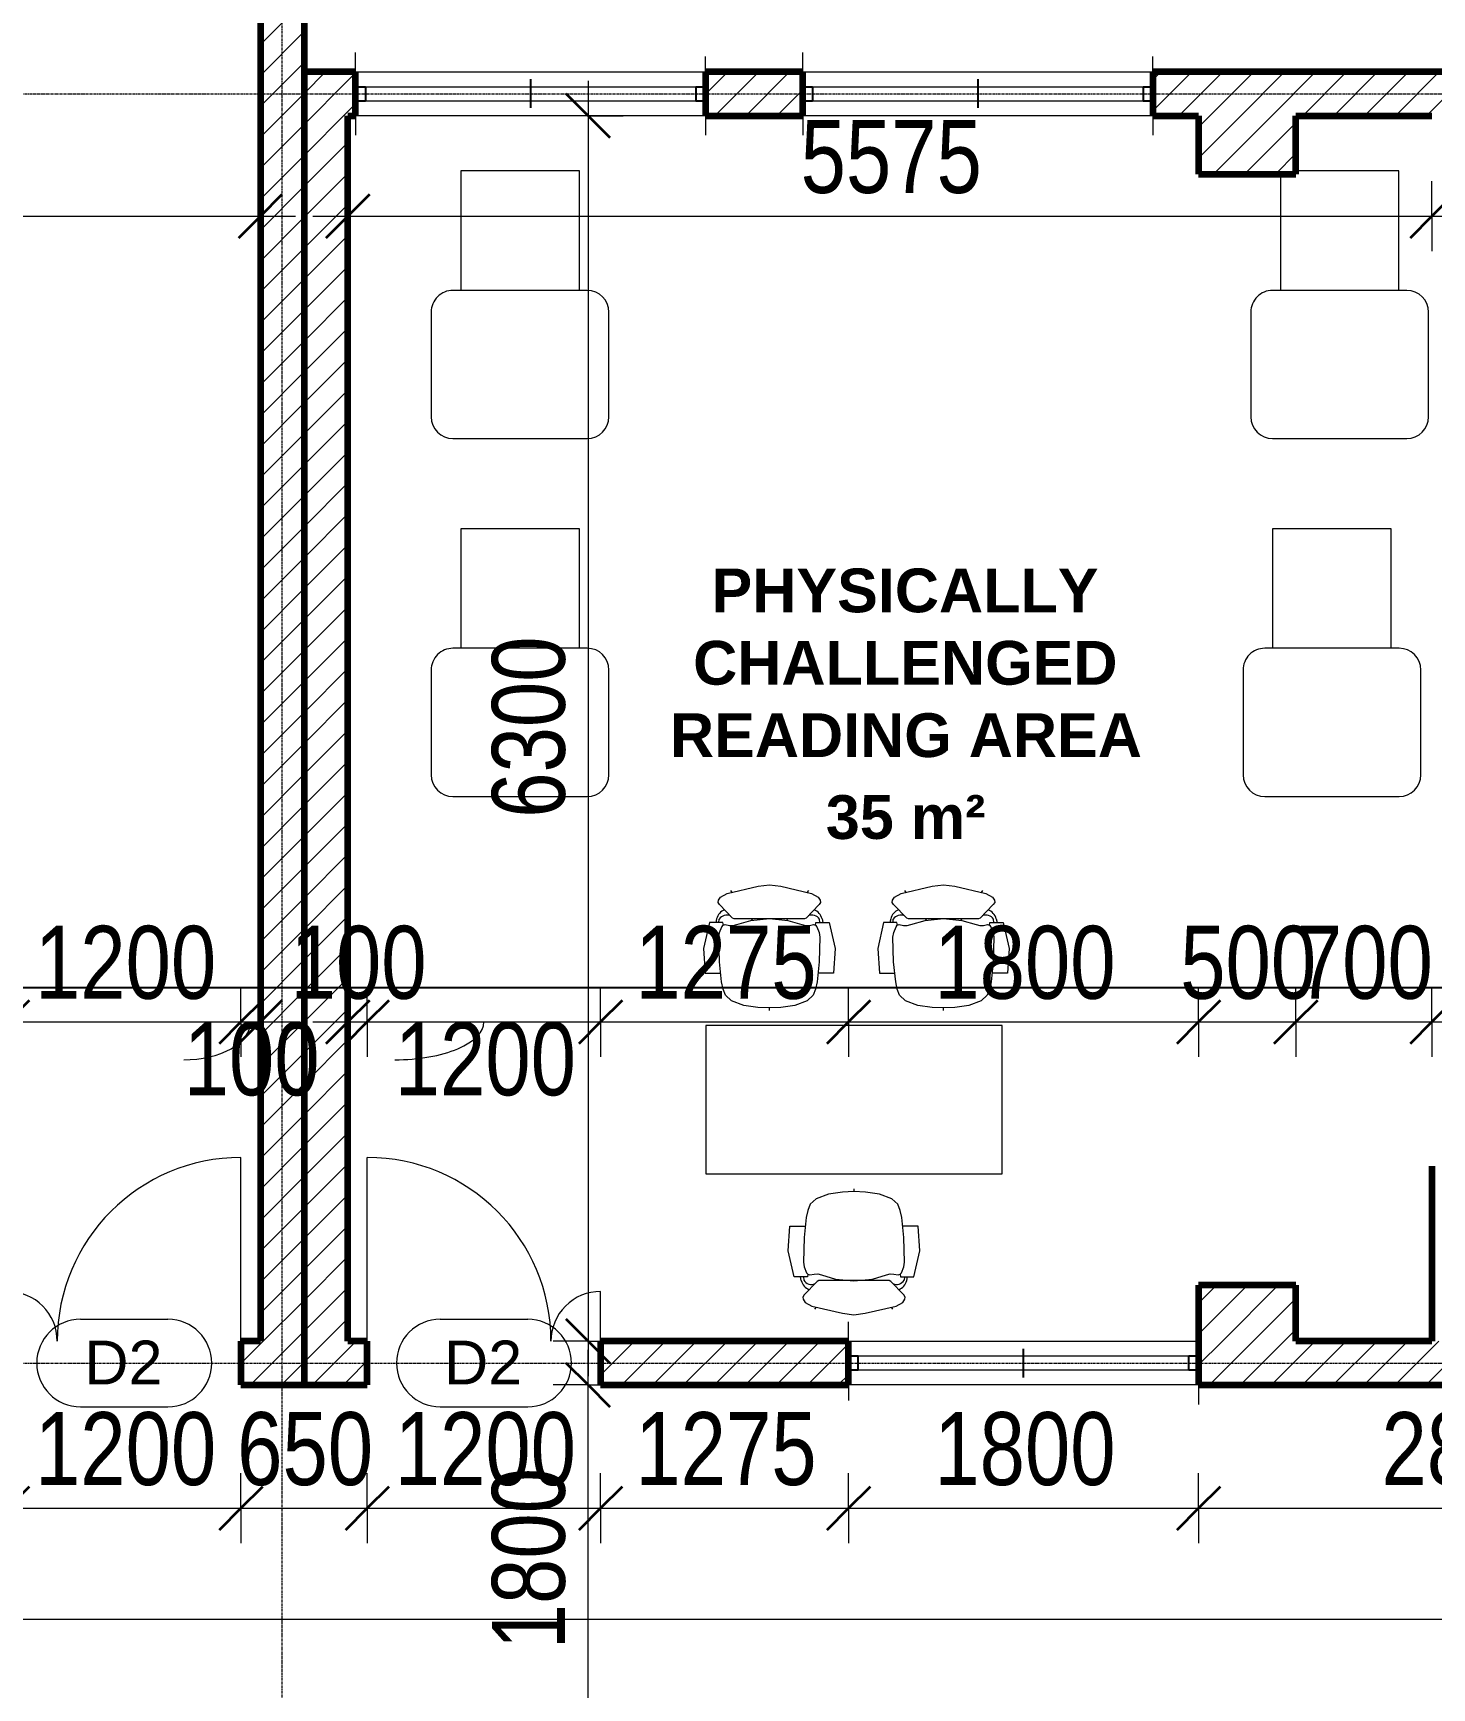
# Model space of a CAD drawing. Header units: millimetres. Extents: x -35190 to 411743, y -233114 to 23872.
# Drawn here: x -1970 to 5224, y -1773 to 6735 of the extents above; entities that cross this region are included whole.
import ezdxf

# ---------------------------------------------------------------- set-up
doc = ezdxf.new("R2010")
doc.units = ezdxf.units.MM
doc.linetypes.add('Grid Line', pattern=[22.225, 12.7, -3.175, 3.175, -3.175])
for name, color, linetype, lineweight in [('A-ANNO-DIMS', 211, 'Continuous', 9), ('A-ANNO-DIMS-75', 211, 'Continuous', 9), ('A-AREA-IDEN', 2, 'Continuous', 9), ('A-DOOR', 31, 'Continuous', 18), ('A-DOOR-IDEN', 31, 'Continuous', 9), ('A-GENM', 13, 'Continuous', 18), ('A-GLAZ', 151, 'Continuous', 18), ('A-WALL', 113, 'Continuous', 18), ('A-WALL-PATT', 111, 'Continuous', 18), ('I-FURN', 30, 'Continuous', 18), ('S-GRID', 1, 'Continuous', 9)]:
    doc.layers.add(name, color=color, linetype=linetype, lineweight=lineweight)
doc.styles.add('Arial_10', font='arial.ttf', dxfattribs={"height": 225})
doc.styles.add('Arial_3', font='arial.ttf', dxfattribs={"width": 0.8, "height": 375})
doc.styles.add('Arial_B', font='arialbd.ttf', dxfattribs={"height": 225})
doc.dimstyles.new('main_4_5mm', dxfattribs={"dimscale": 304.8, "dimtxt": 382.597275, "dimasz": 0.738189, "dimexe": 0.590551, "dimexo": 0.0625, "dimgap": 0.024606, "dimtad": 1, "dimdec": 0, "dimzin": 0, "dimdsep": 46, "dimtxsty": 'Arial_3', "dimblk1": 'OBLIQUE', "dimblk2": 'OBLIQUE', "dimsah": 1, "dimcen": 0.09, "dimdle": 0.590551, "dimazin": 0, "dimtfac": 1, "dimtdec": 4, "dimtix": 1, "dimtmove": 0, "dimatfit": 3, "dimfxl": 0.590551, "dimfxlon": 1, "dimtvp": 1, "dimtolj": 1, "dimtzin": 0, "dimarcsym": 2})
doc.dimstyles.new('main_4_5mm_1', dxfattribs={"dimscale": 304.8, "dimtxt": 382.597275, "dimasz": 0.738189, "dimexe": 0.590551, "dimexo": 0.0625, "dimgap": 0.024606, "dimtad": 1, "dimdec": 0, "dimzin": 0, "dimdsep": 46, "dimtxsty": 'Arial_3', "dimblk1": 'OBLIQUE', "dimblk2": 'OBLIQUE', "dimsah": 1, "dimcen": 0.09, "dimdle": 0.590551, "dimazin": 0, "dimtfac": 1, "dimtdec": 4, "dimtix": 1, "dimtmove": 1, "dimatfit": 3, "dimfxl": 0.590551, "dimfxlon": 1, "dimtvp": 1, "dimtolj": 1, "dimtzin": 0, "dimarcsym": 2})
doc.dimstyles.new('main_4_5mm_2', dxfattribs={"dimscale": 304.8, "dimtxt": 382.597275, "dimasz": 0.738189, "dimexe": 0.590551, "dimexo": 0.0625, "dimgap": 0.024606, "dimtad": 1, "dimdec": 0, "dimzin": 0, "dimdsep": 46, "dimtxsty": 'Arial_3', "dimblk1": 'OBLIQUE', "dimblk2": 'OBLIQUE', "dimsah": 1, "dimcen": 0.09, "dimdle": 0.590551, "dimazin": 0, "dimtfac": 1, "dimtdec": 4, "dimtix": 1, "dimtmove": 0, "dimatfit": 3, "dimfxl": 0.590551, "dimfxlon": 1, "dimtvp": 1, "dimtolj": 1, "dimtzin": 0, "dimarcsym": 2})
pattern_1 = [(45, (0, 0), (-79.5495, 79.5495), [])]

# ---------------------------------------------------------------- blocks, each defined once
blk = doc.blocks.new('Double - Offset 1 - 1200 x 2100mm Sgl Swing-501791-GROUND FLOOR')
at = {"layer": 'A-DOOR'}
for p, q in [((834, 112.5), (834, 1057)), ((-366, 112.5), (-366, 368))]:
    blk.add_line(p, q, dxfattribs=at)
for centre, radius, start, end in [((834, 112.5), 944.5, 90, 180), ((-366, 112.5), 255.5, 360, 90)]:
    blk.add_arc(centre, radius, start, end, dxfattribs=at)
blk = doc.blocks.new('Sliding - 2L - SL1_8 X 1_8-417365-GROUND FLOOR')
at = {"layer": 'A-GLAZ'}
for p, q in [((-573.8, 112.5), (-573.8, 212.5)), ((1226.2, 112.5), (1226.2, 212.5)), ((1176.2, 35), (-523.8, 35)), ((-523.8, -35), (1176.2, -35)), ((-573.8, -112.5), (-573.8, -192.5)), ((1226.2, -112.5), (1226.2, -212.5))]:
    blk.add_line(p, q, dxfattribs=at)
at = {"layer": 'A-GLAZ', "lineweight": 25}
for p, q in [((-523.8, 35), (-573.8, 35)), ((-523.8, -35), (-523.8, 35)), ((326.2, -75), (326.2, 72.5)), ((1226.2, 35), (1176.2, 35)), ((1176.2, -35), (1176.2, 35)), ((-573.8, -35), (-523.8, -35)), ((1176.2, -35), (1226.2, -35))]:
    blk.add_line(p, q, dxfattribs=at)
blk = doc.blocks.new('Double - Offset 1 - 1200 x 2100mm Sgl Swing-501792-GROUND FLOOR')
at = {"layer": 'A-DOOR'}
for p, q in [((-366, -112.5), (-366, -368)), ((834, -112.5), (834, -1057))]:
    blk.add_line(p, q, dxfattribs=at)
for centre, radius, start, end in [((-366, -112.5), 255.5, 270, 0), ((834, -112.5), 944.5, 180, 270)]:
    blk.add_arc(centre, radius, start, end, dxfattribs=at)
blk = doc.blocks.new('Sliding - 2L - SL1_8 X 1_5-424376-GROUND FLOOR')
at = {"layer": 'A-GLAZ'}
for p, q in [((-573.8, 112.5), (-573.8, 212.5)), ((1226.2, 112.5), (1226.2, 212.5)), ((1176.2, 35), (-523.8, 35)), ((-523.8, -35), (1176.2, -35)), ((-573.8, -112.5), (-573.8, -192.5)), ((1226.2, -112.5), (1226.2, -212.5))]:
    blk.add_line(p, q, dxfattribs=at)
at = {"layer": 'A-GLAZ', "lineweight": 25}
for p, q in [((-523.8, 35), (-573.8, 35)), ((-523.8, -35), (-523.8, 35)), ((326.2, -75), (326.2, 72.5)), ((1226.2, 35), (1176.2, 35)), ((1176.2, -35), (1176.2, 35)), ((-573.8, -35), (-523.8, -35)), ((1176.2, -35), (1226.2, -35))]:
    blk.add_line(p, q, dxfattribs=at)
blk = doc.blocks.new('Chair-Desk_Reed - Chair-Desk_Reed-575429-GROUND FLOOR')
at = {"layer": 'I-FURN'}
for p, q in [((345.4, 609.6), (-345.4, 609.6)), ((-457.2, 497.8), (-457.2, -40.6)), ((457.2, -40.6), (457.2, 497.8)), ((-345.4, -152.4), (345.4, -152.4)), ((-304.8, -152.4), (-304.8, -766.1)), ((304.8, -750), (304.8, -152.4)), ((-304.8, -766.1), (225.8, -766.1))]:
    blk.add_line(p, q, dxfattribs=at)
for centre, start, end in [((-345.4, 497.8), 90, 180), ((345.4, 497.8), 0, 90), ((-345.4, -40.6), 180, 270), ((345.4, -40.6), 270, 0)]:
    blk.add_arc(centre, 111.8, start, end, dxfattribs=at)
blk = doc.blocks.new('Chair-Desk_Reed - Chair-Desk_Reed-V17-GROUND FLOOR')
at = {"layer": 'I-FURN'}
for p, q in [((345.4, 609.6), (-345.4, 609.6)), ((-457.2, 497.8), (-457.2, -40.6)), ((457.2, -40.6), (457.2, 497.8)), ((-345.4, -152.4), (345.4, -152.4)), ((-304.8, -152.4), (-304.8, -766.1)), ((304.8, -766.1), (304.8, -152.4)), ((-304.8, -766.1), (304.8, -766.1))]:
    blk.add_line(p, q, dxfattribs=at)
for centre, start, end in [((-345.4, 497.8), 90, 180), ((345.4, 497.8), 0, 90), ((-345.4, -40.6), 180, 270), ((345.4, -40.6), 270, 0)]:
    blk.add_arc(centre, 111.8, start, end, dxfattribs=at)
blk = doc.blocks.new('HermanMiller_Seating_Aeron_WorkChair_9870 - Armpad_PostureFit_Graphite-563193-GROUND FLOOR')
at = {"layer": 'A-GENM'}
for p, q in [((-217.5, 260.6), (-251.5, 242.1)), ((-58.3, 297.5), (-217.5, 260.6)), ((-200.5, 276), (-193.4, 266.2)), ((0, 305.6), (-58.3, 297.5)), ((58.3, 297.5), (0, 305.6)), ((217.5, 260.6), (58.3, 297.5)), ((200.5, 276), (193.4, 266.2)), ((251.5, 242.1), (217.5, 260.6)), ((-262.1, 226.1), (-263.5, 214.3)), ((-263.5, 214.3), (-256.4, 203.2)), ((-251.5, 242.1), (-262.1, 226.1)), ((-256.4, 203.2), (-188.8, 133.9)), ((188.8, 133.9), (256.4, 203.2)), ((262.1, 226.1), (251.5, 242.1)), ((256.4, 203.2), (263.5, 214.3)), ((263.5, 214.3), (262.1, 226.1)), ((-243.9, 89.3), (-255.6, 59.3)), ((-237.3, 96.8), (-243.9, 89.3)), ((-227, 100), (-237.3, 96.8)), ((-205.6, 96), (-227, 100)), ((-186.5, 95.2), (-205.6, 96)), ((-188.8, 133.9), (-180.5, 129.4)), ((-167.5, 100), (-186.5, 95.2)), ((-180.5, 129.4), (180.5, 129.4)), ((-94.5, 122.2), (-167.5, 100)), ((0, 131.8), (-94.5, 122.2)), ((-94, 129.4), (-89.2, 122.8)), ((94.5, 122.2), (0, 131.8)), ((94, 129.4), (89.2, 122.8)), ((167.5, 100), (94.5, 122.2)), ((186.5, 95.2), (167.5, 100)), ((180.5, 129.4), (188.8, 133.9)), ((205.6, 96), (186.5, 95.2)), ((227, 100), (205.6, 96)), ((237.3, 96.8), (227, 100)), ((243.9, 89.3), (237.3, 96.8)), ((255.6, 59.3), (243.9, 89.3)), ((-255.6, 59.3), (-259.6, 35.7)), ((-259.6, 35.7), (-256.4, -91.3)), ((259.6, 35.7), (255.6, 59.3)), ((256.4, -91.3), (259.6, 35.7)), ((-256.4, -91.3), (-245.3, -194.5)), ((245.3, -194.5), (256.4, -91.3)), ((-245.3, -194.5), (-238.1, -231)), ((-238.1, -231), (-225.4, -262.7)), ((225.4, -262.7), (238.1, -231)), ((238.1, -231), (245.3, -194.5)), ((-225.4, -262.7), (-194.5, -291.3)), ((-194.5, -291.3), (-131, -315)), ((-131, -315), (-58.7, -325.4)), ((-58.7, -325.4), (0, -327.8)), ((0, -327.8), (58.7, -325.4)), ((0, -341.2), (0, -327.8)), ((58.7, -325.4), (131, -315)), ((131, -315), (194.5, -291.3)), ((194.5, -291.3), (225.4, -262.7))]:
    blk.add_line(p, q, dxfattribs=at)
at = {"layer": 'I-FURN'}
for p, q in [((-307.4, 111.1), (-338.2, -22.6)), ((-275.7, 111.1), (-307.4, 111.1)), ((-271.1, 129.3), (-275.7, 111.1)), ((-259.3, 111.1), (-275.7, 111.1)), ((-259.3, 111.1), (-258.3, 127.5)), ((-238.9, 111.1), (-259.3, 111.1)), ((-236.7, 97), (-238.9, 111.1)), ((236.7, 97), (238.9, 111.1)), ((238.9, 111.1), (259.3, 111.1)), ((259.3, 111.1), (258.3, 127.5)), ((259.3, 111.1), (275.7, 111.1)), ((271.1, 129.3), (275.7, 111.1)), ((275.7, 111.1), (307.4, 111.1)), ((307.4, 111.1), (338.2, -22.6)), ((-338.2, -22.6), (-329.3, -149.3)), ((338.2, -22.6), (329.3, -149.3)), ((-329.3, -149.3), (-250.1, -149.3)), ((329.3, -149.3), (250.1, -149.3))]:
    blk.add_line(p, q, dxfattribs=at)
for centre, radius, start, end in [((-204.1, 112.5), 69.2, 112.21227, 165.8955), ((204.1, 112.5), 69.2, 14.1045, 67.78773), ((-218.6, 103), 46.6, 66.03227, 148.26524), ((218.6, 103), 46.6, 31.73476, 113.96773)]:
    blk.add_arc(centre, radius, start, end, dxfattribs=at)
blk = doc.blocks.new('M_Desk - 1525 x 762mm-99774-GROUND FLOOR')
at = {"layer": 'I-FURN'}
for p, q in [((1524.5, 762), (-0.5, 762)), ((-0.5, 762), (-0.5, 0)), ((1524.5, 0), (1524.5, 762)), ((-0.5, 0), (1524.5, 0))]:
    blk.add_line(p, q, dxfattribs=at)
blk = doc.blocks.new('HermanMiller_Seating_Aeron_WorkChair_9870 - Armpad_PostureFit_Graphite-563830-GROUND FLOOR')
at = {"layer": 'A-GENM'}
for p, q in [((0, 341.2), (0, 327.8)), ((-238.1, 231), (-225.4, 262.7)), ((-225.4, 262.7), (-194.5, 291.3)), ((-194.5, 291.3), (-131, 315)), ((-131, 315), (-58.7, 325.4)), ((-58.7, 325.4), (0, 327.8)), ((0, 327.8), (58.7, 325.4)), ((58.7, 325.4), (131, 315)), ((131, 315), (194.5, 291.3)), ((194.5, 291.3), (225.4, 262.7)), ((225.4, 262.7), (238.1, 231)), ((-256.4, 91.3), (-245.3, 194.5)), ((-245.3, 194.5), (-238.1, 231)), ((238.1, 231), (245.3, 194.5)), ((245.3, 194.5), (256.4, 91.3)), ((-259.6, -35.7), (-256.4, 91.3)), ((256.4, 91.3), (259.6, -35.7)), ((-255.6, -59.3), (-259.6, -35.7)), ((-243.9, -89.3), (-255.6, -59.3)), ((255.6, -59.3), (243.9, -89.3)), ((259.6, -35.7), (255.6, -59.3)), ((-256.4, -203.2), (-188.8, -133.9)), ((-237.3, -96.8), (-243.9, -89.3)), ((-227, -100), (-237.3, -96.8)), ((-205.6, -96), (-227, -100)), ((-186.5, -95.2), (-205.6, -96)), ((-188.8, -133.9), (-180.5, -129.4)), ((-167.5, -100), (-186.5, -95.2)), ((-180.5, -129.4), (180.5, -129.4)), ((-94.5, -122.2), (-167.5, -100)), ((0, -131.8), (-94.5, -122.2)), ((-94, -129.4), (-89.2, -122.8)), ((94.5, -122.2), (0, -131.8)), ((94, -129.4), (89.2, -122.8)), ((167.5, -100), (94.5, -122.2)), ((186.5, -95.2), (167.5, -100)), ((180.5, -129.4), (188.8, -133.9)), ((205.6, -96), (186.5, -95.2)), ((188.8, -133.9), (256.4, -203.2)), ((227, -100), (205.6, -96)), ((237.3, -96.8), (227, -100)), ((243.9, -89.3), (237.3, -96.8)), ((-263.5, -214.3), (-256.4, -203.2)), ((-262.1, -226.1), (-263.5, -214.3)), ((-251.5, -242.1), (-262.1, -226.1)), ((-217.5, -260.6), (-251.5, -242.1)), ((251.5, -242.1), (217.5, -260.6)), ((262.1, -226.1), (251.5, -242.1)), ((256.4, -203.2), (263.5, -214.3)), ((263.5, -214.3), (262.1, -226.1)), ((-58.3, -297.5), (-217.5, -260.6)), ((-200.5, -276), (-193.4, -266.2)), ((0, -305.6), (-58.3, -297.5)), ((58.3, -297.5), (0, -305.6)), ((217.5, -260.6), (58.3, -297.5)), ((200.5, -276), (193.4, -266.2))]:
    blk.add_line(p, q, dxfattribs=at)
at = {"layer": 'I-FURN'}
for p, q in [((-338.2, 22.6), (-329.3, 149.3)), ((-329.3, 149.3), (-250.1, 149.3)), ((329.3, 149.3), (250.1, 149.3)), ((338.2, 22.6), (329.3, 149.3)), ((-307.4, -111.1), (-338.2, 22.6)), ((307.4, -111.1), (338.2, 22.6)), ((-275.7, -111.1), (-307.4, -111.1)), ((-271.1, -129.3), (-275.7, -111.1)), ((-259.3, -111.1), (-275.7, -111.1)), ((-259.3, -111.1), (-258.3, -127.5)), ((-238.9, -111.1), (-259.3, -111.1)), ((-236.7, -97), (-238.9, -111.1)), ((236.7, -97), (238.9, -111.1)), ((238.9, -111.1), (259.3, -111.1)), ((259.3, -111.1), (258.3, -127.5)), ((259.3, -111.1), (275.7, -111.1)), ((271.1, -129.3), (275.7, -111.1)), ((275.7, -111.1), (307.4, -111.1))]:
    blk.add_line(p, q, dxfattribs=at)
for centre, radius, start, end in [((-204.1, -112.5), 69.2, 194.1045, 247.78773), ((-218.6, -103), 46.6, 211.73476, 293.96773), ((218.6, -103), 46.6, 246.03227, 328.26524), ((204.1, -112.5), 69.2, 292.21227, 345.8955)]:
    blk.add_arc(centre, radius, start, end, dxfattribs=at)
blk = doc.blocks.new('DIMBLOCK8-GROUND FLOOR')
at = {"layer": 'A-ANNO-DIMS-75', "transparency": 16777216}
for p, q in [((-351.1, 5793.4), (-351.1, 5973.4)), ((5223.9, 5793.4), (5223.9, 5973.4)), ((-531.1, 5793.4), (5403.9, 5793.4)), ((-351.1, 5793.4), (-351.1, 5613.4)), ((5223.9, 5793.4), (5223.9, 5613.4))]:
    blk.add_line(p, q, dxfattribs=at)
at = {"layer": 'A-ANNO-DIMS-75', "lineweight": 35, "transparency": 16777216}
for p, q in [((-351.1, 5793.4), (-238.6, 5905.9)), ((5223.9, 5793.4), (5336.4, 5905.9)), ((-351.1, 5793.4), (-463.6, 5680.9)), ((5223.9, 5793.4), (5111.4, 5680.9))]:
    blk.add_line(p, q, dxfattribs=at)
at = {"layer": 'A-ANNO-DIMS-75', "color": 0, "transparency": 16777216, "insert": (1977.3, 6287.7), "char_height": 375, "width": 1101.88, "attachment_point": 1, "line_spacing_factor": 0.941778, "style": 'Arial_3'}
blk.add_mtext('5575', dxfattribs=at)
blk = doc.blocks.new('_Oblique')
at = {"color": 0, "linetype": 'ByBlock', "lineweight": -2}
blk.add_line((-0.5, -0.5), (0.5, 0.5), dxfattribs=at)
blk = doc.blocks.new('DIMBLOCK9-GROUND FLOOR')
at = {"layer": 'A-ANNO-DIMS-75', "transparency": 16777216}
for p, q in [((884.1, 6489.7), (884.1, -170.3)), ((884.1, 6309.7), (704.1, 6309.7)), ((884.1, 6309.7), (1064.1, 6309.7)), ((884.1, 9.7), (704.1, 9.7)), ((884.1, 9.7), (1064.1, 9.7))]:
    blk.add_line(p, q, dxfattribs=at)
at = {"layer": 'A-ANNO-DIMS-75', "lineweight": 35, "transparency": 16777216}
for p, q in [((884.1, 6309.7), (771.6, 6422.2)), ((884.1, 6309.7), (996.6, 6197.2)), ((884.1, 9.7), (771.6, 122.2)), ((884.1, 9.7), (996.6, -102.8))]:
    blk.add_line(p, q, dxfattribs=at)
at = {"layer": 'A-ANNO-DIMS-75', "color": 0, "transparency": 16777216, "insert": (389.8, 2700.6), "char_height": 375, "width": 1101.88, "attachment_point": 1, "rotation": 90, "line_spacing_factor": 0.941778, "style": 'Arial_3'}
blk.add_mtext('6300', dxfattribs=at)
blk = doc.blocks.new('DIMBLOCK14-GROUND FLOOR')
at = {"layer": 'A-ANNO-DIMS-75', "transparency": 16777216}
for p, q in [((884.1, -2195.3), (884.1, -35.3)), ((884.1, -215.3), (704.1, -215.3)), ((884.1, -215.3), (1064.1, -215.3)), ((884.1, -2015.3), (704.1, -2015.3)), ((884.1, -2015.3), (1064.1, -2015.3))]:
    blk.add_line(p, q, dxfattribs=at)
at = {"layer": 'A-ANNO-DIMS-75', "lineweight": 35, "transparency": 16777216}
for p, q in [((884.1, -215.3), (771.6, -102.8)), ((884.1, -215.3), (996.6, -327.8)), ((884.1, -2015.3), (771.6, -1902.8)), ((884.1, -2015.3), (996.6, -2127.8))]:
    blk.add_line(p, q, dxfattribs=at)
at = {"layer": 'A-ANNO-DIMS-75', "color": 0, "transparency": 16777216, "insert": (389.8, -1574.4), "char_height": 375, "width": 1101.88, "attachment_point": 1, "rotation": 90, "line_spacing_factor": 0.941778, "style": 'Arial_3'}
blk.add_mtext('1800', dxfattribs=at)
blk = doc.blocks.new('DIMBLOCK85-GROUND FLOOR')
at = {"layer": 'A-ANNO-DIMS-75', "transparency": 16777216}
for p, q in [((-2101.1, -849.5), (-2101.1, -669.5)), ((-901.1, -849.5), (-901.1, -669.5)), ((-2101.1, -849.5), (-901.1, -849.5)), ((-2101.1, -849.5), (-2101.1, -1029.5)), ((-901.1, -849.5), (-901.1, -1029.5))]:
    blk.add_line(p, q, dxfattribs=at)
at = {"layer": 'A-ANNO-DIMS-75', "lineweight": 35, "transparency": 16777216}
for p, q in [((-2101.1, -849.5), (-1988.6, -737)), ((-901.1, -849.5), (-788.6, -737)), ((-2101.1, -849.5), (-2213.6, -962)), ((-901.1, -849.5), (-1013.6, -962))]:
    blk.add_line(p, q, dxfattribs=at)
at = {"layer": 'A-ANNO-DIMS-75', "color": 0, "transparency": 16777216, "insert": (-1960.2, -355.2), "char_height": 375, "width": 1101.88, "attachment_point": 1, "line_spacing_factor": 0.941778, "style": 'Arial_3'}
blk.add_mtext('1200', dxfattribs=at)
blk = doc.blocks.new('DIMBLOCK86-GROUND FLOOR')
at = {"layer": 'A-ANNO-DIMS-75', "transparency": 16777216}
for p, q in [((-901.1, -849.5), (-901.1, -669.5)), ((-251.1, -849.5), (-251.1, -669.5)), ((-901.1, -849.5), (-251.1, -849.5)), ((-901.1, -849.5), (-901.1, -1029.5)), ((-251.1, -849.5), (-251.1, -1029.5))]:
    blk.add_line(p, q, dxfattribs=at)
at = {"layer": 'A-ANNO-DIMS-75', "lineweight": 35, "transparency": 16777216}
for p, q in [((-901.1, -849.5), (-788.6, -737)), ((-251.1, -849.5), (-138.6, -737)), ((-901.1, -849.5), (-1013.6, -962)), ((-251.1, -849.5), (-363.6, -962))]:
    blk.add_line(p, q, dxfattribs=at)
at = {"layer": 'A-ANNO-DIMS-75', "color": 0, "transparency": 16777216, "insert": (-920.4, -355.2), "char_height": 375, "width": 826.41, "attachment_point": 1, "line_spacing_factor": 0.941778, "style": 'Arial_3'}
blk.add_mtext('650', dxfattribs=at)
blk = doc.blocks.new('DIMBLOCK87-GROUND FLOOR')
at = {"layer": 'A-ANNO-DIMS-75', "transparency": 16777216}
for p, q in [((-251.1, -849.5), (-251.1, -669.5)), ((948.9, -849.5), (948.9, -669.5)), ((-251.1, -849.5), (948.9, -849.5)), ((-251.1, -849.5), (-251.1, -1029.5)), ((948.9, -849.5), (948.9, -1029.5))]:
    blk.add_line(p, q, dxfattribs=at)
at = {"layer": 'A-ANNO-DIMS-75', "lineweight": 35, "transparency": 16777216}
for p, q in [((-251.1, -849.5), (-138.6, -737)), ((948.9, -849.5), (1061.4, -737)), ((-251.1, -849.5), (-363.6, -962)), ((948.9, -849.5), (836.4, -962))]:
    blk.add_line(p, q, dxfattribs=at)
at = {"layer": 'A-ANNO-DIMS-75', "color": 0, "transparency": 16777216, "insert": (-110.2, -355.2), "char_height": 375, "width": 1101.88, "attachment_point": 1, "line_spacing_factor": 0.941778, "style": 'Arial_3'}
blk.add_mtext('1200', dxfattribs=at)
blk = doc.blocks.new('DIMBLOCK88-GROUND FLOOR')
at = {"layer": 'A-ANNO-DIMS-75', "transparency": 16777216}
for p, q in [((948.9, -849.5), (948.9, -669.5)), ((2223.9, -849.5), (2223.9, -669.5)), ((948.9, -849.5), (2223.9, -849.5)), ((948.9, -849.5), (948.9, -1029.5)), ((2223.9, -849.5), (2223.9, -1029.5))]:
    blk.add_line(p, q, dxfattribs=at)
at = {"layer": 'A-ANNO-DIMS-75', "lineweight": 35, "transparency": 16777216}
for p, q in [((948.9, -849.5), (1061.4, -737)), ((2223.9, -849.5), (2336.4, -737)), ((948.9, -849.5), (836.4, -962)), ((2223.9, -849.5), (2111.4, -962))]:
    blk.add_line(p, q, dxfattribs=at)
at = {"layer": 'A-ANNO-DIMS-75', "color": 0, "transparency": 16777216, "insert": (1127.3, -355.2), "char_height": 375, "width": 1101.88, "attachment_point": 1, "line_spacing_factor": 0.941778, "style": 'Arial_3'}
blk.add_mtext('1275', dxfattribs=at)
blk = doc.blocks.new('DIMBLOCK89-GROUND FLOOR')
at = {"layer": 'A-ANNO-DIMS-75', "transparency": 16777216}
for p, q in [((2223.9, -849.5), (2223.9, -669.5)), ((4023.9, -849.5), (4023.9, -669.5)), ((2223.9, -849.5), (4023.9, -849.5)), ((2223.9, -849.5), (2223.9, -1029.5)), ((4023.9, -849.5), (4023.9, -1029.5))]:
    blk.add_line(p, q, dxfattribs=at)
at = {"layer": 'A-ANNO-DIMS-75', "lineweight": 35, "transparency": 16777216}
for p, q in [((2223.9, -849.5), (2336.4, -737)), ((4023.9, -849.5), (4136.4, -737)), ((2223.9, -849.5), (2111.4, -962)), ((4023.9, -849.5), (3911.4, -962))]:
    blk.add_line(p, q, dxfattribs=at)
at = {"layer": 'A-ANNO-DIMS-75', "color": 0, "transparency": 16777216, "insert": (2664.8, -355.2), "char_height": 375, "width": 1101.88, "attachment_point": 1, "line_spacing_factor": 0.941778, "style": 'Arial_3'}
blk.add_mtext('1800', dxfattribs=at)
blk = doc.blocks.new('DIMBLOCK90-GROUND FLOOR')
at = {"layer": 'A-ANNO-DIMS-75', "transparency": 16777216}
for p, q in [((4023.9, -849.5), (4023.9, -669.5)), ((6823.9, -849.5), (6823.9, -669.5)), ((4023.9, -849.5), (6823.9, -849.5)), ((4023.9, -849.5), (4023.9, -1029.5)), ((6823.9, -849.5), (6823.9, -1029.5))]:
    blk.add_line(p, q, dxfattribs=at)
at = {"layer": 'A-ANNO-DIMS-75', "lineweight": 35, "transparency": 16777216}
for p, q in [((4023.9, -849.5), (4136.4, -737)), ((6823.9, -849.5), (6936.4, -737)), ((4023.9, -849.5), (3911.4, -962)), ((6823.9, -849.5), (6711.4, -962))]:
    blk.add_line(p, q, dxfattribs=at)
at = {"layer": 'A-ANNO-DIMS-75', "color": 0, "transparency": 16777216, "insert": (4964.8, -355.2), "char_height": 375, "width": 1101.88, "attachment_point": 1, "line_spacing_factor": 0.941778, "style": 'Arial_3'}
blk.add_mtext('2800', dxfattribs=at)
blk = doc.blocks.new('DIMBLOCK146-GROUND FLOOR')
at = {"layer": 'A-ANNO-DIMS-75', "transparency": 16777216}
for p, q in [((-5451.1, 5793.4), (-5451.1, 5973.4)), ((-801.1, 5793.4), (-801.1, 5973.4)), ((-5451.1, 5793.4), (-621.1, 5793.4)), ((-5451.1, 5793.4), (-5451.1, 5613.4)), ((-801.1, 5793.4), (-801.1, 5613.4))]:
    blk.add_line(p, q, dxfattribs=at)
at = {"layer": 'A-ANNO-DIMS-75', "lineweight": 35, "transparency": 16777216}
for p, q in [((-5451.1, 5793.4), (-5338.6, 5905.9)), ((-801.1, 5793.4), (-688.6, 5905.9)), ((-5451.1, 5793.4), (-5563.6, 5680.9)), ((-801.1, 5793.4), (-913.6, 5680.9))]:
    blk.add_line(p, q, dxfattribs=at)
at = {"layer": 'A-ANNO-DIMS-75', "color": 0, "transparency": 16777216, "insert": (-3585.2, 6287.7), "char_height": 375, "width": 1101.88, "attachment_point": 1, "line_spacing_factor": 0.941778, "style": 'Arial_3'}
blk.add_mtext('4650', dxfattribs=at)
blk = doc.blocks.new('DIMBLOCK170-GROUND FLOOR')
at = {"layer": 'A-ANNO-DIMS-75', "transparency": 16777216}
for p, q in [((-351.1, 1650.7), (-351.1, 1830.7)), ((-251.1, 1650.7), (-251.1, 1830.7)), ((-531.1, 1650.7), (-251.1, 1650.7)), ((-351.1, 1650.7), (-351.1, 1470.7)), ((-251.1, 1650.7), (-251.1, 1470.7))]:
    blk.add_line(p, q, dxfattribs=at)
at = {"layer": 'A-ANNO-DIMS-75', "lineweight": 35, "transparency": 16777216}
for p, q in [((-351.1, 1650.7), (-238.6, 1763.2)), ((-251.1, 1650.7), (-138.6, 1763.2)), ((-351.1, 1650.7), (-463.6, 1538.2)), ((-251.1, 1650.7), (-363.6, 1538.2))]:
    blk.add_line(p, q, dxfattribs=at)
at = {"layer": 'A-ANNO-DIMS-75', "color": 0, "transparency": 16777216, "insert": (-645.4, 2145), "char_height": 375, "width": 826.41, "attachment_point": 1, "line_spacing_factor": 0.941778, "style": 'Arial_3'}
blk.add_mtext('100', dxfattribs=at)
blk = doc.blocks.new('DIMBLOCK171-GROUND FLOOR')
at = {"layer": 'A-ANNO-DIMS-75', "transparency": 16777216}
for p, q in [((-251.1, 1650.7), (-251.1, 1830.7)), ((948.9, 1650.7), (948.9, 1830.7)), ((-251.1, 1650.7), (948.9, 1650.7)), ((-251.1, 1650.7), (-251.1, 1470.7)), ((948.9, 1650.7), (948.9, 1470.7))]:
    blk.add_line(p, q, dxfattribs=at)
at = {"layer": 'A-ANNO-DIMS-75', "lineweight": 35, "transparency": 16777216}
for p, q in [((-251.1, 1650.7), (-138.6, 1763.2)), ((948.9, 1650.7), (1061.4, 1763.2)), ((-251.1, 1650.7), (-363.6, 1538.2)), ((948.9, 1650.7), (836.4, 1538.2))]:
    blk.add_line(p, q, dxfattribs=at)
at = {"layer": 'A-ANNO-DIMS-75', "transparency": 16777216}
blk.add_ellipse((-110.2, 1650.7), major_axis=(-459.1, 0), ratio=0.423559, start_param=1.570796, end_param=3.141593, dxfattribs=at)
at = {"layer": 'A-ANNO-DIMS-75', "color": 0, "transparency": 16777216, "insert": (-110.2, 1648.8), "char_height": 375, "width": 1101.88, "attachment_point": 1, "line_spacing_factor": 0.941778, "style": 'Arial_3'}
blk.add_mtext('1200', dxfattribs=at)
blk = doc.blocks.new('DIMBLOCK172-GROUND FLOOR')
at = {"layer": 'A-ANNO-DIMS-75', "transparency": 16777216}
for p, q in [((948.9, 1650.7), (948.9, 1830.7)), ((2223.9, 1650.7), (2223.9, 1830.7)), ((948.9, 1650.7), (2223.9, 1650.7)), ((948.9, 1650.7), (948.9, 1470.7)), ((2223.9, 1650.7), (2223.9, 1470.7))]:
    blk.add_line(p, q, dxfattribs=at)
at = {"layer": 'A-ANNO-DIMS-75', "lineweight": 35, "transparency": 16777216}
for p, q in [((948.9, 1650.7), (1061.4, 1763.2)), ((2223.9, 1650.7), (2336.4, 1763.2)), ((948.9, 1650.7), (836.4, 1538.2)), ((2223.9, 1650.7), (2111.4, 1538.2))]:
    blk.add_line(p, q, dxfattribs=at)
at = {"layer": 'A-ANNO-DIMS-75', "color": 0, "transparency": 16777216, "insert": (1127.3, 2145), "char_height": 375, "width": 1101.88, "attachment_point": 1, "line_spacing_factor": 0.941778, "style": 'Arial_3'}
blk.add_mtext('1275', dxfattribs=at)
blk = doc.blocks.new('DIMBLOCK173-GROUND FLOOR')
at = {"layer": 'A-ANNO-DIMS-75', "transparency": 16777216}
for p, q in [((2223.9, 1650.7), (2223.9, 1830.7)), ((4023.9, 1650.7), (4023.9, 1830.7)), ((2223.9, 1650.7), (4023.9, 1650.7)), ((2223.9, 1650.7), (2223.9, 1470.7)), ((4023.9, 1650.7), (4023.9, 1470.7))]:
    blk.add_line(p, q, dxfattribs=at)
at = {"layer": 'A-ANNO-DIMS-75', "lineweight": 35, "transparency": 16777216}
for p, q in [((2223.9, 1650.7), (2336.4, 1763.2)), ((4023.9, 1650.7), (4136.4, 1763.2)), ((2223.9, 1650.7), (2111.4, 1538.2)), ((4023.9, 1650.7), (3911.4, 1538.2))]:
    blk.add_line(p, q, dxfattribs=at)
at = {"layer": 'A-ANNO-DIMS-75', "color": 0, "transparency": 16777216, "insert": (2664.8, 2145), "char_height": 375, "width": 1101.88, "attachment_point": 1, "line_spacing_factor": 0.941778, "style": 'Arial_3'}
blk.add_mtext('1800', dxfattribs=at)
blk = doc.blocks.new('DIMBLOCK174-GROUND FLOOR')
at = {"layer": 'A-ANNO-DIMS-75', "transparency": 16777216}
for p, q in [((4023.9, 1650.7), (4023.9, 1830.7)), ((4523.9, 1650.7), (4523.9, 1830.7)), ((4023.9, 1650.7), (4523.9, 1650.7)), ((4023.9, 1650.7), (4023.9, 1470.7)), ((4523.9, 1650.7), (4523.9, 1470.7))]:
    blk.add_line(p, q, dxfattribs=at)
at = {"layer": 'A-ANNO-DIMS-75', "lineweight": 35, "transparency": 16777216}
for p, q in [((4023.9, 1650.7), (4136.4, 1763.2)), ((4523.9, 1650.7), (4636.4, 1763.2)), ((4023.9, 1650.7), (3911.4, 1538.2)), ((4523.9, 1650.7), (4411.4, 1538.2))]:
    blk.add_line(p, q, dxfattribs=at)
at = {"layer": 'A-ANNO-DIMS-75', "color": 0, "transparency": 16777216, "insert": (3929.6, 2145), "char_height": 375, "width": 826.41, "attachment_point": 1, "line_spacing_factor": 0.941778, "style": 'Arial_3'}
blk.add_mtext('500', dxfattribs=at)
blk = doc.blocks.new('DIMBLOCK175-GROUND FLOOR')
at = {"layer": 'A-ANNO-DIMS-75', "transparency": 16777216}
for p, q in [((4523.9, 1650.7), (4523.9, 1830.7)), ((5223.9, 1650.7), (5223.9, 1830.7)), ((4523.9, 1650.7), (5403.9, 1650.7)), ((4523.9, 1650.7), (4523.9, 1470.7)), ((5223.9, 1650.7), (5223.9, 1470.7))]:
    blk.add_line(p, q, dxfattribs=at)
at = {"layer": 'A-ANNO-DIMS-75', "lineweight": 35, "transparency": 16777216}
for p, q in [((4523.9, 1650.7), (4636.4, 1763.2)), ((5223.9, 1650.7), (5336.4, 1763.2)), ((4523.9, 1650.7), (4411.4, 1538.2)), ((5223.9, 1650.7), (5111.4, 1538.2))]:
    blk.add_line(p, q, dxfattribs=at)
at = {"layer": 'A-ANNO-DIMS-75', "color": 0, "transparency": 16777216, "insert": (4529.6, 2145), "char_height": 375, "width": 826.41, "attachment_point": 1, "line_spacing_factor": 0.941778, "style": 'Arial_3'}
blk.add_mtext('700', dxfattribs=at)
blk = doc.blocks.new('DIMBLOCK184-GROUND FLOOR')
at = {"layer": 'A-ANNO-DIMS-75', "transparency": 16777216}
for p, q in [((-2101.1, 1650.7), (-2101.1, 1830.7)), ((-901.1, 1650.7), (-901.1, 1830.7)), ((-2101.1, 1650.7), (-901.1, 1650.7)), ((-2101.1, 1650.7), (-2101.1, 1470.7)), ((-901.1, 1650.7), (-901.1, 1470.7))]:
    blk.add_line(p, q, dxfattribs=at)
at = {"layer": 'A-ANNO-DIMS-75', "lineweight": 35, "transparency": 16777216}
for p, q in [((-2101.1, 1650.7), (-1988.6, 1763.2)), ((-901.1, 1650.7), (-788.6, 1763.2)), ((-2101.1, 1650.7), (-2213.6, 1538.2)), ((-901.1, 1650.7), (-1013.6, 1538.2))]:
    blk.add_line(p, q, dxfattribs=at)
at = {"layer": 'A-ANNO-DIMS-75', "color": 0, "transparency": 16777216, "insert": (-1960.2, 2145), "char_height": 375, "width": 1101.88, "attachment_point": 1, "line_spacing_factor": 0.941778, "style": 'Arial_3'}
blk.add_mtext('1200', dxfattribs=at)
blk = doc.blocks.new('DIMBLOCK185-GROUND FLOOR')
at = {"layer": 'A-ANNO-DIMS-75', "transparency": 16777216}
for p, q in [((-901.1, 1650.7), (-901.1, 1830.7)), ((-801.1, 1650.7), (-801.1, 1830.7)), ((-901.1, 1650.7), (-621.1, 1650.7)), ((-901.1, 1650.7), (-901.1, 1470.7)), ((-801.1, 1650.7), (-801.1, 1470.7))]:
    blk.add_line(p, q, dxfattribs=at)
at = {"layer": 'A-ANNO-DIMS-75', "lineweight": 35, "transparency": 16777216}
for p, q in [((-901.1, 1650.7), (-788.6, 1763.2)), ((-801.1, 1650.7), (-688.6, 1763.2)), ((-901.1, 1650.7), (-1013.6, 1538.2)), ((-801.1, 1650.7), (-913.6, 1538.2))]:
    blk.add_line(p, q, dxfattribs=at)
at = {"layer": 'A-ANNO-DIMS-75', "transparency": 16777216}
blk.add_ellipse((-1195.4, 1650.7), major_axis=(-344.3, 0), ratio=0.564746, start_param=1.570796, end_param=3.141593, dxfattribs=at)
at = {"layer": 'A-ANNO-DIMS-75', "color": 0, "transparency": 16777216, "insert": (-1195.4, 1648.8), "char_height": 375, "width": 826.41, "attachment_point": 1, "line_spacing_factor": 0.941778, "style": 'Arial_3'}
blk.add_mtext('100', dxfattribs=at)
blk = doc.blocks.new('DIMBLOCK476-GROUND FLOOR')
at = {"layer": 'A-ANNO-DIMS-75', "transparency": 16777216}
for p, q in [((-9021.1, -1419), (-9021.1, -1239)), ((39643.9, -1419), (39643.9, -1239)), ((-9201.1, -1419), (39823.9, -1419)), ((-9021.1, -1419), (-9021.1, -1599)), ((39643.9, -1419), (39643.9, -1599))]:
    blk.add_line(p, q, dxfattribs=at)
at = {"layer": 'A-ANNO-DIMS-75', "lineweight": 35, "transparency": 16777216}
for p, q in [((-9021.1, -1419), (-8908.6, -1306.5)), ((39643.9, -1419), (39756.4, -1306.5)), ((-9021.1, -1419), (-9133.6, -1531.5)), ((39643.9, -1419), (39531.4, -1531.5))]:
    blk.add_line(p, q, dxfattribs=at)
at = {"layer": 'A-ANNO-DIMS-75', "color": 0, "transparency": 16777216, "insert": (14737.5, -924.7), "char_height": 375, "width": 1377.35, "attachment_point": 1, "line_spacing_factor": 0.941778, "style": 'Arial_3'}
blk.add_mtext('48665', dxfattribs=at)
blk = doc.blocks.new('M_Door Tag - M_Door Tag-1233-GROUND FLOOR')
at = {"layer": 'A-DOOR-IDEN'}
for p, q in [((-3, 3), (3, 3)), ((-3, -3), (3, -3))]:
    blk.add_line(p, q, dxfattribs=at)
for centre, start, end in [((-3, 0), 90, 270), ((3, 0), 270, 90)]:
    blk.add_arc(centre, 3, start, end, dxfattribs=at)

msp = doc.modelspace()

# ---------------------------------------------------------------- hatches: boundary and pattern name
at = {"layer": 'A-WALL-PATT'}
h = msp.add_hatch(dxfattribs=at)
h.set_pattern_fill('FP_1', color=256, style=0, pattern_type=2)
h.set_pattern_definition(pattern_1)
h.paths.add_polyline_path([(-576.1, 9.7), (-576.1, 7139.7), (-801.1, 7139.7), (-801.1, 9.7)])
h.paths.add_polyline_path([(-801.1, 9239.7), (-576.1, 9239.7), (-576.1, 10939.7), (-801.1, 10939.7), (-801.1, 9580.8)])
h.paths.add_polyline_path([(-801.1, 13039.7), (-576.1, 13039.7), (-576.1, 14334.7), (-801.1, 14334.7), (-801.1, 14109.7)])
h = msp.add_hatch(dxfattribs=at)
h.set_pattern_fill('FP_1', color=256, style=0, pattern_type=2)
h.set_pattern_definition(pattern_1)
h.paths.add_polyline_path([(-576.1, -215.3), (-351.1, -215.3), (-351.1, 6534.7), (-576.1, 6534.7), (-576.1, 2065)])
h = msp.add_hatch(dxfattribs=at)
h.set_pattern_fill('FP_1', color=256, style=0, pattern_type=2)
h.set_pattern_definition(pattern_1)
h.paths.add_polyline_path([(-311.1, 6309.7), (-311.1, 6534.7), (-351.1, 6534.7), (-351.1, 6309.7)])
h.paths.add_polyline_path([(1488.9, 6309.7), (1988.9, 6309.7), (1988.9, 6534.7), (1488.9, 6534.7)])
h.paths.add_polyline_path([(5223.9, 6309.7), (6699.9, 6309.7), (6699.9, 6534.7), (3788.9, 6534.7), (3788.9, 6309.7), (4523.9, 6309.7)])
h.paths.add_polyline_path([(7599.9, 6309.7), (7873.9, 6309.7), (7873.9, 6534.7), (7599.9, 6534.7), (7599.9, 6449.2)])
h = msp.add_hatch(dxfattribs=at)
h.set_pattern_fill('FP_1', color=256, style=0, pattern_type=2)
h.set_pattern_definition(pattern_1)
h.paths.add_polyline_path([(4523.9, 6009.7), (4523.9, 6309.7), (4023.9, 6309.7), (4023.9, 6009.7)])
h = msp.add_hatch(dxfattribs=at)
h.set_pattern_fill('FP_1', color=256, style=0, pattern_type=2)
h.set_pattern_definition(pattern_1)
h.paths.add_polyline_path([(4023.9, 9.7), (4523.9, 9.7), (4523.9, 297.2), (4023.9, 297.2)])
h = msp.add_hatch(dxfattribs=at)
h.set_pattern_fill('FP_1', color=256, style=0, pattern_type=2)
h.set_pattern_definition(pattern_1)
h.paths.add_polyline_path([(-10601.1, -215.3), (-8921.1, -215.3), (-8921.1, 9.7), (-10601.1, 9.7)])
h.paths.add_polyline_path([(-7721.1, -215.3), (-5101.1, -215.3), (-5101.1, 9.7), (-7721.1, 9.7)])
h.paths.add_polyline_path([(-3301.1, -215.3), (-2101.1, -215.3), (-2101.1, 9.7), (-3301.1, 9.7)])
h.paths.add_polyline_path([(-576.1, -215.3), (-576.1, 9.7), (-901.1, 9.7), (-901.1, -215.3)])
h = msp.add_hatch(dxfattribs=at)
h.set_pattern_fill('FP_1', color=256, style=0, pattern_type=2)
h.set_pattern_definition(pattern_1)
h.paths.add_polyline_path([(-351.1, -215.3), (-251.1, -215.3), (-251.1, 9.7), (-351.1, 9.7)])
h.paths.add_polyline_path([(1966.7, -215.3), (2223.9, -215.3), (2223.9, 9.7), (948.9, 9.7), (948.9, -215.3)])
h.paths.add_polyline_path([(4023.9, -215.3), (6823.9, -215.3), (6823.9, 9.7), (4023.9, 9.7)])
h.paths.add_polyline_path([(7723.9, -215.3), (8146.1, -215.3), (8146.1, 9.7), (7723.9, 9.7)])
h.paths.add_polyline_path([(13939.2, -215.3), (14173.9, -215.3), (14173.9, 9.7), (13939.2, 9.7)])

# ---------------------------------------------------------------- linework, layer by layer
msp.add_line((-29362.6, 1827.7), (58473.6, 1827.7))
at = {"layer": 'A-WALL', "lineweight": 140}
for p, q in [((-801.1, 7139.7), (-801.1, 9.7)), ((-576.1, 7139.7), (-576.1, -215.3)), ((-311.1, 6534.7), (-576.1, 6534.7)), ((-311.1, 6309.7), (-311.1, 6534.7)), ((1988.9, 6534.7), (1488.9, 6534.7)), ((1488.9, 6534.7), (1488.9, 6309.7)), ((1988.9, 6309.7), (1988.9, 6534.7)), ((6699.9, 6534.7), (3788.9, 6534.7)), ((3788.9, 6534.7), (3788.9, 6309.7)), ((-351.1, 6309.7), (-311.1, 6309.7)), ((-351.1, 9.7), (-351.1, 6309.7)), ((1488.9, 6309.7), (1988.9, 6309.7)), ((3788.9, 6309.7), (4023.9, 6309.7)), ((4023.9, 6309.7), (4023.9, 6009.7)), ((4523.9, 6309.7), (5223.9, 6309.7)), ((4523.9, 6009.7), (4523.9, 6309.7)), ((4023.9, 6009.7), (4523.9, 6009.7)), ((5223.9, 909.7), (5223.9, 9.7)), ((4523.9, 297.2), (4023.9, 297.2)), ((4023.9, 297.2), (4023.9, -215.3)), ((4523.9, 9.7), (4523.9, 297.2)), ((-801.1, 9.7), (-901.1, 9.7)), ((-901.1, 9.7), (-901.1, -215.3)), ((-251.1, 9.7), (-351.1, 9.7)), ((-251.1, -215.3), (-251.1, 9.7)), ((2223.9, 9.7), (948.9, 9.7)), ((948.9, 9.7), (948.9, -215.3)), ((2223.9, -215.3), (2223.9, 9.7)), ((5223.9, 9.7), (4523.9, 9.7)), ((-901.1, -215.3), (-251.1, -215.3)), ((948.9, -215.3), (2223.9, -215.3)), ((4023.9, -215.3), (6823.9, -215.3))]:
    msp.add_line(p, q, dxfattribs=at)
at = {"layer": 'A-WALL'}
for p, q in [((-311.1, 6534.7), (1488.9, 6534.7)), ((1988.9, 6534.7), (3788.9, 6534.7)), ((1488.9, 6309.7), (-311.1, 6309.7)), ((3788.9, 6309.7), (1988.9, 6309.7)), ((2223.9, 9.7), (4023.9, 9.7)), ((4023.9, -215.3), (2223.9, -215.3))]:
    msp.add_line(p, q, dxfattribs=at)
at = {"layer": 'S-GRID', "linetype": 'Grid Line'}
for p, q in [((-688.6, -23401.6), (-688.6, 18871.1)), ((-16035.3, 6422.2), (47071.4, 6422.2)), ((-16035.3, -102.8), (47071.4, -102.8))]:
    msp.add_line(p, q, dxfattribs=at)

# ---------------------------------------------------------------- block references
at = {"layer": 'A-DOOR'}
msp.add_blockref('Double - Offset 1 - 1200 x 2100mm Sgl Swing-501791-GROUND FLOOR', (-1735.1, -102.8), dxfattribs=at)
at = {"layer": 'A-DOOR', "rotation": 180}
msp.add_blockref('Double - Offset 1 - 1200 x 2100mm Sgl Swing-501792-GROUND FLOOR', (582.9, -102.8), dxfattribs=at)
at = {"layer": 'A-DOOR-IDEN', "xscale": 74.99999999999996, "yscale": 74.99999999999996, "zscale": 74.99999999999996}
for p in [(-1501.1, -102.8), (348.9, -102.8)]:
    msp.add_blockref('M_Door Tag - M_Door Tag-1233-GROUND FLOOR', p, dxfattribs=at)
at = {"layer": 'A-GLAZ', "rotation": 180}
for p in [(915.1, 6422.2), (3215.1, 6422.2)]:
    msp.add_blockref('Sliding - 2L - SL1_8 X 1_8-417365-GROUND FLOOR', p, dxfattribs=at)
at = {"layer": 'A-GLAZ'}
msp.add_blockref('Sliding - 2L - SL1_8 X 1_5-424376-GROUND FLOOR', (2797.7, -102.8), dxfattribs=at)
at = {"layer": 'I-FURN', "rotation": 180}
for name, p in [('Chair-Desk_Reed - Chair-Desk_Reed-V17-GROUND FLOOR', (534.7, 5259.7)), ('Chair-Desk_Reed - Chair-Desk_Reed-575429-GROUND FLOOR', (4749.7, 5259.7)), ('Chair-Desk_Reed - Chair-Desk_Reed-V17-GROUND FLOOR', (534.7, 3419.5)), ('Chair-Desk_Reed - Chair-Desk_Reed-V17-GROUND FLOOR', (4709.7, 3419.5)), ('HermanMiller_Seating_Aeron_WorkChair_9870 - Armpad_PostureFit_Graphite-563830-GROUND FLOOR', (1816.6, 2051)), ('HermanMiller_Seating_Aeron_WorkChair_9870 - Armpad_PostureFit_Graphite-563830-GROUND FLOOR', (2711.8, 2051)), ('HermanMiller_Seating_Aeron_WorkChair_9870 - Armpad_PostureFit_Graphite-563193-GROUND FLOOR', (2251.8, 451))]:
    msp.add_blockref(name, p, dxfattribs=at)
at = {"layer": 'I-FURN'}
msp.add_blockref('M_Desk - 1525 x 762mm-99774-GROUND FLOOR', (1489.8, 870), dxfattribs=at)

# ---------------------------------------------------------------- texts
at = {"layer": 'A-AREA-IDEN', "char_height": 225, "attachment_point": 1, "style": 'Arial_B'}
for s, insert, width in [('PHYSICALLY', (1518.8, 3981.9), 2435.126), ('CHALLENGED', (1424.6, 3609.8), 2663.607), ('READING AREA', (1305.5, 3237.7), 2952.214), ('35 m²', (2106.9, 2816.9), 1010.126)]:
    msp.add_mtext(s, dxfattribs=dict(at, insert=insert, width=width))
at = {"layer": 'A-DOOR-IDEN', "char_height": 225, "width": 493.038, "attachment_point": 1, "style": 'Arial_10'}
for insert in [(-1706.1, 12.6), (143.9, 12.6)]:
    msp.add_mtext('D2', dxfattribs=dict(at, insert=insert))

# ---------------------------------------------------------------- dimensions: what is measured, and where the dimension line sits
at = {"layer": 'A-ANNO-DIMS'}
for base, p1, p2, override, picture, middle in [((884.1, 9.7), (1064.1, 6309.7), (1064.1, 9.7), {"dimpost": '<>', "dimfxl": 6300}, 'DIMBLOCK9-GROUND FLOOR', (685.1, 3159.7)), ((884.1, -215.3), (704.1, -2015.3), (704.1, -215.3), {"dimpost": '<>', "dimfxl": 1800}, 'DIMBLOCK14-GROUND FLOOR', (685.2, -1115.3))]:
    dim = msp.add_linear_dim(base=base, p1=p1, p2=p2, angle=90, dimstyle='main_4_5mm', override=override, dxfattribs=at)
    dim.commit()
    dim.dimension.update_dxf_attribs({"geometry": picture, "text_midpoint": middle})
for base, p1, p2, dimstyle, override, picture, middle in [((-801.1, 5793.4), (-5451.1, 5973.4), (-801.1, 5973.4), 'main_4_5mm', {"dimpost": '<>', "dimfxl": 4650}, 'DIMBLOCK146-GROUND FLOOR', (-3126.1, 5992.4)), ((5223.9, 5793.4), (-351.1, 5973.4), (5223.9, 5973.4), 'main_4_5mm', {"dimpost": '<>', "dimfxl": 5575}, 'DIMBLOCK8-GROUND FLOOR', (2436.4, 5991.6)), ((-901.1, 1650.7), (-2101.1, 1470.7), (-901.1, 1470.7), 'main_4_5mm', {"dimpost": '<>', "dimfxl": 1200}, 'DIMBLOCK184-GROUND FLOOR', (-1501.1, 1849.7)), ((-251.1, 1650.7), (-351.1, 1830.7), (-251.1, 1470.7), 'main_4_5mm', {"dimpost": '<>', "dimfxl": 373.630834}, 'DIMBLOCK170-GROUND FLOOR', (-301.1, 1849.7)), ((2223.9, 1650.7), (948.9, 1470.7), (2223.9, 1470.7), 'main_4_5mm', {"dimpost": '<>', "dimfxl": 1275}, 'DIMBLOCK172-GROUND FLOOR', (1586.4, 1849.7)), ((4023.9, 1650.7), (2223.9, 1470.7), (4023.9, 1470.7), 'main_4_5mm', {"dimpost": '<>', "dimfxl": 1800}, 'DIMBLOCK173-GROUND FLOOR', (3123.9, 1849.7)), ((4523.9, 1650.7), (4023.9, 1470.7), (4523.9, 1470.7), 'main_4_5mm', {"dimpost": '<>', "dimfxl": 500}, 'DIMBLOCK174-GROUND FLOOR', (4273.9, 1849.7)), ((5223.9, 1650.7), (4523.9, 1470.7), (5223.9, 1830.7), 'main_4_5mm', {"dimpost": '<>', "dimfxl": 787.146746}, 'DIMBLOCK175-GROUND FLOOR', (4873.9, 1849.7)), ((-901.1, -849.5), (-2101.1, -669.5), (-901.1, -669.5), 'main_4_5mm', {"dimpost": '<>', "dimfxl": 1200}, 'DIMBLOCK85-GROUND FLOOR', (-1501.1, -650.6)), ((-251.1, -849.5), (-901.1, -669.5), (-251.1, -669.5), 'main_4_5mm', {"dimpost": '<>', "dimfxl": 650}, 'DIMBLOCK86-GROUND FLOOR', (-576.1, -650.6)), ((948.9, -849.5), (-251.1, -669.5), (948.9, -669.5), 'main_4_5mm', {"dimpost": '<>', "dimfxl": 1200}, 'DIMBLOCK87-GROUND FLOOR', (348.9, -650.6)), ((2223.9, -849.5), (948.9, -669.5), (2223.9, -669.5), 'main_4_5mm', {"dimpost": '<>', "dimfxl": 1275}, 'DIMBLOCK88-GROUND FLOOR', (1586.4, -650.6)), ((4023.9, -849.5), (2223.9, -669.5), (4023.9, -669.5), 'main_4_5mm', {"dimpost": '<>', "dimfxl": 1800}, 'DIMBLOCK89-GROUND FLOOR', (3123.9, -650.6)), ((6823.9, -849.5), (4023.9, -669.5), (6823.9, -669.5), 'main_4_5mm', {"dimpost": '<>', "dimfxl": 2800}, 'DIMBLOCK90-GROUND FLOOR', (5423.9, -650.6)), ((39643.9, -1419), (-9021.1, -1239), (39643.9, -1239), 'main_4_5mm_2', {"dimpost": '<>', "dimfxl": 48665}, 'DIMBLOCK476-GROUND FLOOR', (15311.4, -1220.1))]:
    dim = msp.add_linear_dim(base=base, p1=p1, p2=p2, dimstyle=dimstyle, override=override, dxfattribs=at)
    dim.commit()
    dim.dimension.update_dxf_attribs({"geometry": picture, "text_midpoint": middle})
for base, p1, p2, override, picture, middle in [((-801.1, 1650.7), (-901.1, 1470.7), (-801.1, 1830.7), {"dimpost": '<>', "dimfxl": 373.630834}, 'DIMBLOCK185-GROUND FLOOR', (-782.2, 1398.8)), ((948.9, 1650.7), (-251.1, 1470.7), (948.9, 1470.7), {"dimpost": '<>', "dimfxl": 1200}, 'DIMBLOCK171-GROUND FLOOR', (440.7, 1398.8))]:
    dim = msp.add_linear_dim(base=base, p1=p1, p2=p2, dimstyle='main_4_5mm_1', override=override, dxfattribs=at)
    dim.commit()
    dim.dimension.update_dxf_attribs({"geometry": picture, "text_midpoint": middle, "dimtype": 160})

doc.saveas('drawing.dxf')
